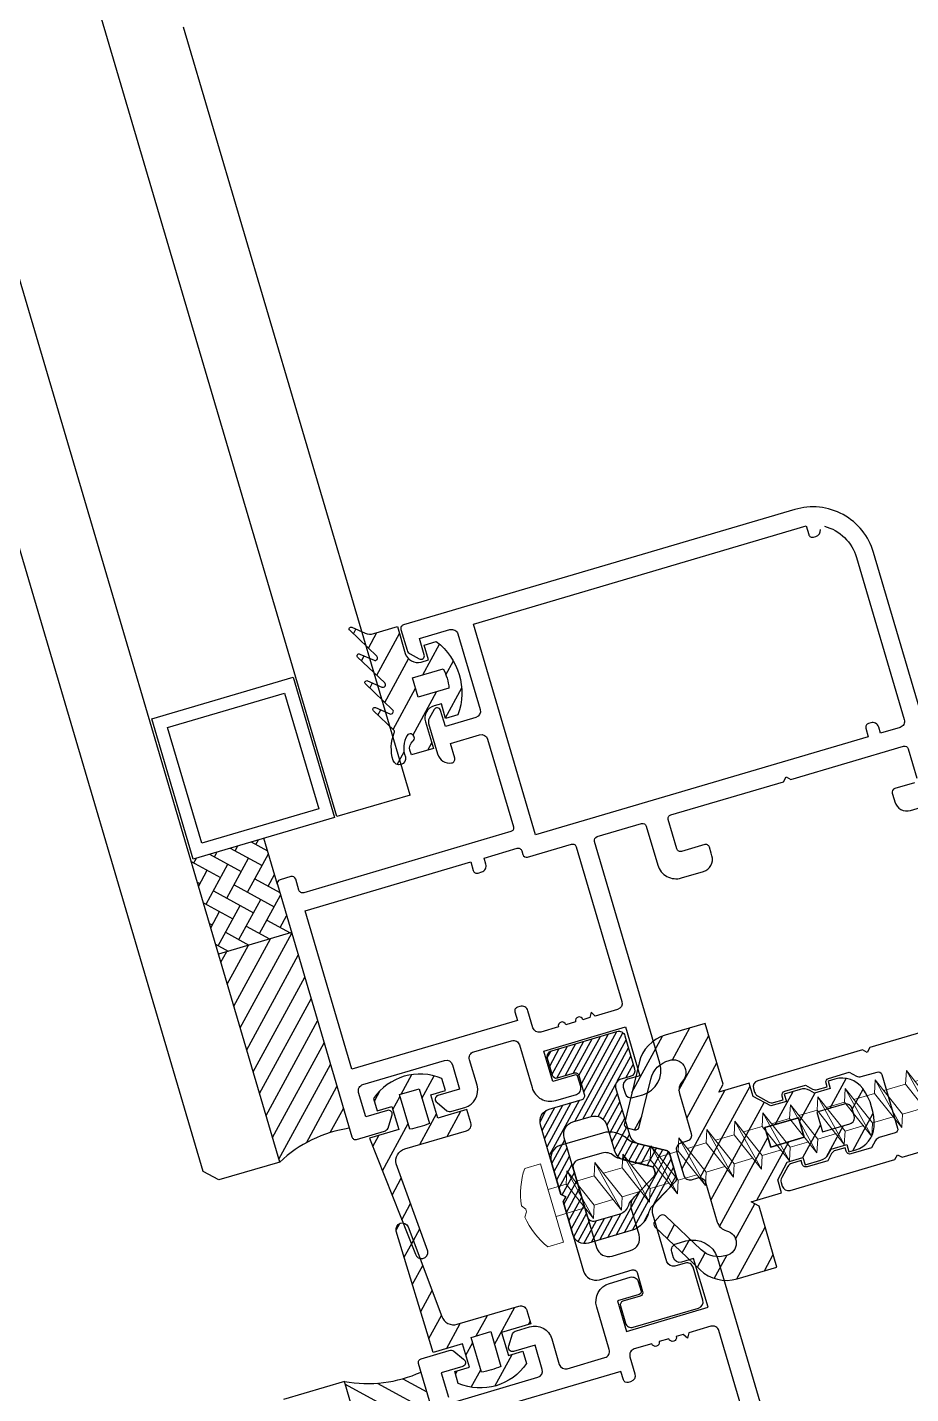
# Model space of a CAD drawing. Header units: millimetres. Extents: x 62878 to 70819, y -67946 to -61850.
# Drawn here: x 63450.38 to 63457.33, y -64829.7 to -64818.94 of the extents above; entities that cross this region are included whole.
import ezdxf

# ---------------------------------------------------------------- set-up
doc = ezdxf.new("R2010")
doc.units = ezdxf.units.MM
doc.layers.add('DOGRAMA', color=171, linetype='Continuous', lineweight=0)
doc.layers.add('DOĞRAMA-yeni', color=40, linetype='Continuous')
pattern_1 = [(61.42665841833924, (63497.25407526573, -64930.2264109362), (0.1394151397588898, -0.07592747398675415), [])]

# ---------------------------------------------------------------- blocks, each defined once
blk = doc.blocks.new('a2we')
at = {"lineweight": 5, "ltscale": 0.5}
for p, q in [((-196.0144480926461, -415.2868589025547), (-196.5925912144022, -417.2488821181558)), ((-196.0144480926461, -415.2868589025547), (-195.4639709594615, -417.7110762494052)), ((-197.5747968978259, -417.6063757508618), (-196.5747276986959, -417.2423803302317)), ((-196.5747276986959, -417.2423803302317), (-194.1582851917165, -418.2620245979042)), ((-194.1582851917165, -418.2620245979042), (-197.5747968978259, -417.6063757508618)), ((-195.1583543907882, -418.6260200186506), (-197.5747968978259, -417.6063757508618)), ((-196.8896500078097, -417.895480952812), (-197.0961171580722, -418.3448917148726)), ((-194.1582851917165, -418.2620245979042), (-195.1583543907882, -418.6260200186506)), ((-197.1143788935161, -419.7428166739272), (-197.1143788935161, -418.4283854465556)), ((-195.1583543907882, -418.6260200186506), (-194.9264251741961, -419.2953524503964)), ((-194.9154016761394, -420.634479622855), (-194.9154016761394, -419.3608343693425)), ((-198.1144480926461, -420.1068120946153), (-197.1143788935161, -419.7428166739268)), ((-194.9154016761721, -421.4039929561312), (-198.1144480926461, -420.1068120946153)), ((-193.9153324771005, -421.0399975355008), (-198.1144480926461, -420.1068120946153)), ((-197.1143788935161, -419.7428166739268), (-193.9153324771005, -421.0399975355008)), ((-197.1143788935161, -419.7428166739268), (-193.9153324771005, -421.0399975355008)), ((-197.1143788935161, -422.2969096404012), (-197.1143788935162, -420.512330007273)), ((-193.9153324771005, -421.0399975355008), (-194.9154016761721, -421.4039929561312)), ((-194.9154016761721, -423.1885725893157), (-194.9154016761721, -421.4039929561312)), ((-198.1144480926461, -422.6609050610894), (-197.1143788935161, -422.2969096404012)), ((-197.1143788935161, -422.2969096404012), (-193.9153324771005, -423.594090501975)), ((-197.1143788935161, -422.2969096404012), (-193.9153324771005, -423.594090501975)), ((-194.9154016761721, -423.9580859226053), (-198.1144480926461, -422.6609050610894)), ((-193.9153324771005, -423.594090501975), (-198.1144480926461, -422.6609050610894)), ((-197.1143788935161, -424.8510026068752), (-197.1143788935162, -423.0664229737469)), ((-193.9153324771005, -423.594090501975), (-194.9154016761721, -423.9580859226053)), ((-194.9154016761721, -425.7426655557898), (-194.9154016761721, -423.9580859226053)), ((-198.1144480926461, -425.2149980275636), (-197.1143788935161, -424.8510026068752)), ((-194.9154016761721, -426.5121788890793), (-198.1144480926461, -425.2149980275636)), ((-193.9153324771005, -426.1481834684492), (-198.1144480926461, -425.2149980275636)), ((-197.1143788935161, -424.8510026068752), (-193.9153324771005, -426.1481834684492)), ((-197.1143788935161, -424.8510026068752), (-193.9153324771005, -426.1481834684492)), ((-197.1143788935161, -427.3050955733496), (-197.1143788935162, -425.6205159402211)), ((-193.9153324771005, -426.1481834684492), (-194.9154016761721, -426.5121788890793)), ((-194.9154016761721, -428.1967585222638), (-194.9154016761721, -426.5121788890793)), ((-198.1144480926461, -427.669090994038), (-197.1143788935161, -427.3050955733496)), ((-194.9154016761721, -428.9662718555534), (-198.1144480926461, -427.669090994038)), ((-193.9153324771005, -428.6022764349236), (-198.1144480926461, -427.669090994038)), ((-197.1143788935161, -427.3050955733496), (-193.9153324771005, -428.6022764349236)), ((-197.1143788935161, -427.3050955733496), (-193.9153324771005, -428.6022764349236)), ((-197.1143788935161, -429.5591885398237), (-197.1143788935161, -428.0237477951896)), ((-193.9153324771005, -428.6022764349236), (-194.9154016761721, -428.9662718555534)), ((-194.9154016761721, -430.450851488738), (-194.9154016761721, -428.9662718555534)), ((-198.1144480926461, -429.9231839605702), (-197.1143788935161, -429.5591885398237)), ((-194.9154016761721, -431.2203648220857), (-198.1144480926461, -429.9231839605702)), ((-193.9153324771005, -430.8563694013976), (-198.1144480926461, -429.9231839605702)), ((-197.1143788935161, -429.5591885398237), (-193.9153324771005, -430.8563694013976)), ((-197.1143788935161, -429.5591885398237), (-193.9153324771005, -430.8563694013976)), ((-197.1143788935161, -431.8132815063559), (-197.1143788935161, -430.2778407616635)), ((-193.9153324771005, -430.8563694013976), (-194.9154016761721, -431.2203648220857)), ((-194.9154016761721, -432.7049444552304), (-194.9154016761721, -431.2203648220857)), ((-198.1144480926461, -432.177276926986), (-197.1143788935161, -431.8132815063559)), ((-194.9154016761721, -433.4744577885599), (-198.1144480926461, -432.177276926986)), ((-193.9153324771005, -433.1104623678716), (-198.1144480926461, -432.177276926986)), ((-197.1143788935161, -431.8132815063559), (-193.9153324771005, -433.1104623678716)), ((-197.1143788935161, -431.8132815063559), (-193.9153324771005, -433.1104623678716)), ((-197.1143788935161, -434.0673744728301), (-197.1143788935161, -432.5319337281958)), ((-193.9153324771005, -433.1104623678716), (-194.9154016761721, -433.4744577885599)), ((-198.1144480926461, -434.4313698935184), (-197.1143788935161, -434.0673744728301)), ((-194.9154016761721, -435.7285507550341), (-198.1144480926461, -434.4313698935184)), ((-193.9153324771005, -435.364555334404), (-198.1144480926461, -434.4313698935184)), ((-197.1143788935161, -434.0673744728301), (-193.9153324771005, -435.364555334404)), ((-197.1143788935161, -434.0673744728301), (-193.9153324771005, -435.364555334404)), ((-194.9154016761721, -434.9590374217446), (-194.9154016761721, -433.4744577885599)), ((-197.1143788935161, -436.3642339800811), (-197.1143788935161, -434.7860266946118)), ((-193.9153324771005, -435.364555334404), (-194.9154016761721, -435.7285507550341)), ((-198.1144480926461, -436.7282294008277), (-197.1143788935161, -436.3642339800811)), ((-197.1143788935161, -436.3642339800811), (-193.9153324771005, -437.6614148416551)), ((-197.1143788935161, -436.3642339800811), (-193.9153324771005, -437.6614148416551)), ((-194.9154016761721, -437.2558969289955), (-194.9154016761721, -435.7285507550341)), ((-194.9154016761721, -438.0254102623434), (-198.1144480926461, -436.7282294008277)), ((-193.9153324771005, -437.6614148416551), (-198.1144480926461, -436.7282294008277)), ((-197.1143788935161, -438.6610934873901), (-197.1143788935161, -437.1337473134849)), ((-193.9153324771005, -437.6614148416551), (-194.9154016761721, -438.0254102623434)), ((-198.1144480926461, -439.0250889080787), (-197.1143788935161, -438.6610934873901)), ((-197.1143788935161, -438.6610934873901), (-193.9153324771005, -439.9582743489061)), ((-197.1143788935161, -438.6610934873901), (-193.9153324771005, -439.9582743489061)), ((-194.9154016761721, -439.5527564362646), (-194.9154016761721, -438.0254102623434)), ((-194.9154016761721, -440.3222697695944), (-198.1144480926461, -439.0250889080787)), ((-193.9153324771005, -439.9582743489061), (-198.1144480926461, -439.0250889080787)), ((-197.1143788935161, -440.9579529946993), (-197.1143788935161, -439.430606820736)), ((-193.9153324771005, -439.9582743489061), (-194.9154016761721, -440.3222697695944)), ((-194.9154016761721, -441.849615943574), (-194.9154016761721, -440.3222697695944)), ((-198.1144480926461, -441.3219484153295), (-197.1143788935161, -440.9579529946993)), ((-194.9154016761721, -442.6191292769035), (-198.1144480926461, -441.3219484153295)), ((-193.9153324771005, -442.2551338562151), (-198.1144480926461, -441.3219484153295)), ((-197.1143788935161, -440.9579529946993), (-193.9153324771005, -442.2551338562151)), ((-197.1143788935161, -443.2537258831643), (-197.1143788935161, -441.7274663280053)), ((-193.9153324771005, -442.2551338562151), (-194.9154016761721, -442.6191292769035)), ((-194.9154016761721, -444.1453888320787), (-194.9154016761721, -442.6191292769035)), ((-198.1144480926461, -443.6177213039109), (-197.1143788935161, -443.2537258831643)), ((-194.9154016761721, -444.9149021654266), (-198.1144480926461, -443.6177213039109)), ((-193.9153324771005, -444.5509067447383), (-198.1144480926461, -443.6177213039109)), ((-197.1143788935161, -443.2537258831643), (-193.9153324771005, -444.5509067447383)), ((-197.1143788935161, -445.5538642814245), (-197.1143788935161, -444.0232392165685)), ((-193.9153324771005, -444.5509067447383), (-194.9154016761721, -444.9149021654266)), ((-194.9154016761721, -446.4455272302989), (-194.9154016761721, -444.9149021654266)), ((-198.1144480926461, -445.9178597020545), (-197.1143788935161, -445.5538642814245)), ((-193.9153324771005, -446.8510451429402), (-198.1144480926461, -445.9178597020545)), ((-194.9154016761721, -447.2150405636282), (-198.1144480926461, -445.9178597020545)), ((-197.1143788935161, -445.5538642814245), (-193.9153324771005, -446.8510451429402)), ((-197.1143788935161, -445.5538642814245), (-193.9153324771005, -446.8510451429402)), ((-197.1143788935161, -447.8540026795677), (-197.1143788935161, -446.3233776147298)), ((-193.9153324771005, -446.8510451429402), (-194.9154016761721, -447.2150405636282)), ((-194.9154016761721, -448.7456656284821), (-194.9154016761721, -447.2150405636282)), ((-197.1143788935161, -447.8540026795677), (-198.1144480926461, -448.2179981003141)), ((-194.9154016761721, -449.5151789618299), (-198.1144480926461, -448.2179981003141)), ((-198.1144480926461, -448.2179981003141), (-193.9153324771005, -449.1511835411412)), ((-193.9153324771005, -449.1511835411412), (-197.1143788935161, -447.8540026795677)), ((-197.1143788935161, -450.1541410778275), (-197.1143788935161, -448.6235160129718)), ((-193.9153324770423, -449.1511835411412), (-194.9154016761721, -449.5151789618299)), ((-198.1144480926461, -450.5181364984577), (-197.1143788935161, -450.1541410778275)), ((-194.9154016761721, -451.8153173600317), (-198.1144480926461, -450.5181364984577)), ((-193.9153324770423, -451.4513219393434), (-198.1144480926461, -450.5181364984577)), ((-197.1143788935161, -450.1541410778275), (-193.9153324770423, -451.4513219393434)), ((-194.9154016761723, -451.0458040266858), (-194.9154016761721, -449.5151789618299)), ((-197.1143788935161, -453.2868589025547), (-197.1143788935162, -450.9236544111328)), ((-193.9153324770423, -451.4513219393434), (-194.9154016761721, -451.8153173600317)), ((-194.9154016761721, -453.2868589025547), (-194.9154016761721, -451.8153173600317)), ((-192.7980524524961, -453.2868589025547), (-199.230843732796, -453.2868589025547)), ((-199.230843732796, -454.5827171301502), (-199.230843732796, -453.2868589025547)), ((-192.7980524524961, -454.5827171301502), (-192.7980524524961, -453.2868589025547))]:
    blk.add_line(p, q, dxfattribs=at)
blk.add_lwpolyline([(-196.4690204826777, -455.6637351848848), (-196.1125089353335, -455.3998333582319), (-195.9163872499585, -455.3998333582319), (-195.5598757026143, -455.6637351848848)], dxfattribs=at)
for centre, radius, start, end in [((-196.9143788935627, -418.4283854465556), 0.2, 155.3251238657465, 180), ((-195.115401676151, -419.3608343693425), 0.2, 0, 19.11162363728389), ((-195.6603624057317, -449.5292358589606), 6.187568978619671, 234.757305859688, 262.4904896380407), ((-196.3685337795604, -449.5292358589606), 6.187568978619673, 277.5095103619591, 305.2426941403116)]:
    blk.add_arc(centre, radius, start, end, dxfattribs=at)
blk = doc.blocks.new('SPANDREL PAN.92')
at = {"layer": 'DOĞRAMA-yeni', "color": 122, "lineweight": -2}
for p, q in [((36488.80837289144, 28166.15534303633), (36462.86920358454, 28253.93637638955)), ((36488.20463065312, 28166.0812126805), (36462.32213833935, 28253.67044478655)), ((36489.25638565998, 28168.87374046113), (36487.40063123814, 28175.15381978327)), ((36489.8317894017, 28169.04377144057), (36488.04646411759, 28175.08551072902)), ((36489.83178940169, 28169.04377144057), (36489.25638565994, 28168.87374046113)), ((36488.80837289143, 28166.15534303634), (36488.3288697733, 28166.01365055348)), ((36488.3288697733, 28166.01365055345), (36488.20463065311, 28166.0812126805))]:
    blk.add_line(p, q, dxfattribs=at)
for points in [[(36488.12475830115, 28168.53934620156), (36487.79886559054, 28169.64220337327), (36488.91131282463, 28169.97092993352), (36489.23720553522, 28168.86807276182)], [(36488.1923204282, 28168.66358532177), (36487.92310471075, 28169.57464124622), (36488.84375069757, 28169.84669081333), (36489.11296641502, 28168.93563488887)]]:
    blk.add_lwpolyline(points, close=True, dxfattribs=at)

msp = doc.modelspace()

# ---------------------------------------------------------------- hatches: boundary and pattern name
at = {"layer": 'DOGRAMA', "lineweight": -2}
h = msp.add_hatch(dxfattribs=at)
h.set_pattern_fill('ANSI31', color=256, scale=0.05, angle=433.5057849383392, style=0)
h.set_pattern_definition(pattern_1)
edge = h.paths.add_edge_path(flags=16)
edge.add_arc((63453.30014528419, -64824.18081385071), 0.3999999999686579, 4.889699398224025, 27.96361746397332, ccw=False)
edge.add_line((63453.69868953867, -64824.14671873096), (63453.45705385652, -64824.2179581627))
edge.add_line((63453.45705385652, -64824.2179581627), (63453.41180781282, -64824.06448896212))
edge.add_line((63453.41180781282, -64824.06448896212), (63453.65344349494, -64823.99324953039))
edge = h.paths.add_edge_path()
edge.add_arc((63453.30014528414, -64824.18081385065), 0.5000000000006488, -20.44323922672328, 53.29655606528462, ccw=False)
edge.add_line((63453.76865461756, -64824.35545349248), (63453.67273636723, -64824.38373226979))
edge.add_line((63453.67273636723, -64824.38373226979), (63453.63880183442, -64824.26863036933))
edge.add_line((63453.63880183442, -64824.26863036933), (63453.58125088416, -64824.28559763575))
edge.add_arc((63453.6095296615, -64824.3815158861), 0.09999999999030806, 106.4266584339645, 196.4266584327856)
edge.add_line((63453.51361141114, -64824.40979466344), (63453.57582472127, -64824.62081481425))
edge.add_line((63453.57582472127, -64824.62081481425), (63453.40317187057, -64824.6717166134))
edge.add_line((63453.40317187057, -64824.6717166134), (63453.39200758054, -64824.63384866899))
edge.add_arc((63453.45435444328, -64824.61546746377), 0.06499999999157732, 128.017322886472, 196.4266583947316, ccw=False)
edge.add_arc((63453.39418755261, -64824.53850532927), 0.03268943075616778, 308.0173229393895, 501.85693755059)
edge.add_arc((63453.54192248084, -64824.61640376384), 0.1992591642753052, 150.5104368924221, 200.7763440527029)
edge.add_arc((63453.30727756615, -64824.69995917101), 0.05002797724921296, -162.6011829482136, 14.912053346077016, ccw=False)
edge.add_arc((63453.56814254748, -64824.6184013149), 0.3233450412622966, 158.0409955436625, 197.3673056982335, ccw=False)
edge.add_arc((63453.24970662215, -64824.49000980898), 0.01999999996144802, 338.0409955952065, 406.4266584708627)
edge.add_line((63453.26349227268, -64824.47551995605), (63453.10407612021, -64824.32385137927))
edge.add_arc((63453.11441535813, -64824.31298398956), 0.01500000000050035, 66.42665844578119, 226.4266584732055, ccw=False)
edge.add_line((63453.12041419752, -64824.299235756), (63453.23326301674, -64824.34847567765))
edge.add_arc((63453.24126146927, -64824.33014469957), 0.02000000000286723, 246.4266584294553, 406.4266584240908)
edge.add_line((63453.25504711984, -64824.31565484662), (63453.04186281015, -64824.11283122849))
edge.add_arc((63453.05220204807, -64824.10196383877), 0.01500000000024417, 66.42665846013938, 226.4266584339137, ccw=False)
edge.add_line((63453.05820088746, -64824.08821560522), (63453.17104970665, -64824.13745552684))
edge.add_arc((63453.17904815918, -64824.11912454876), 0.02000000000286723, 246.4266584294553, 406.4266584089893)
edge.add_line((63453.19283380976, -64824.10463469582), (63452.97964950002, -64823.90181107765))
edge.add_arc((63452.98998873794, -64823.89094368795), 0.0149999999899576, 66.42665839807898, 226.4266584348923, ccw=False)
edge.add_line((63452.99598757733, -64823.87719545441), (63453.10883639655, -64823.92643537604))
edge.add_arc((63453.1168348491, -64823.90810439797), 0.01999999999825915, 246.4266583554694, 406.4266583500516)
edge.add_line((63453.13062049969, -64823.89361454504), (63452.91743618993, -64823.69079092685))
edge.add_arc((63452.92777542786, -64823.67992353714), 0.01500000000525935, 66.4266584314231, 226.4266584137785, ccw=False)
edge.add_line((63452.93377426726, -64823.66617530357), (63453.03906532031, -64823.71211750519))
edge.add_arc((63453.07905758299, -64823.62046261481), 0.1000000000193066, 246.4266584125044, 286.4266584120754)
edge.add_line((63453.1073363603, -64823.7163808652), (63453.29303694808, -64823.66163231058))
edge.add_line((63453.29303694808, -64823.66163231058), (63453.35525025815, -64823.87265246137))
edge.add_arc((63453.45116850852, -64823.84437368403), 0.100000000004266, 196.4266584316067, 286.4266584316067)
edge.add_line((63453.47944728586, -64823.9402919344), (63453.53699823606, -64823.92332466802))
edge.add_line((63453.53699823606, -64823.92332466802), (63453.50306370331, -64823.80822276759))
edge.add_line((63453.50306370331, -64823.80822276759), (63453.59898195366, -64823.77994399027))
h = msp.add_hatch(dxfattribs=at)
h.set_pattern_fill('AR-HBONE', color=256, scale=0.03, angle=433.5057849383392, style=0)
h.set_pattern_definition([(331.4266584183393, (63485.430950469, -64811.23973233403), (0.1627786686581245, 0.04799067648917342), [0.359999999999998, -0.1199999999999995]), (61.42665841833924, (63485.53633514159, -64811.29712633013), (0.1627786686581245, 0.04799067648917342), [0.359999999999998, -0.1199999999999996])])
h.paths.add_polyline_path([(63452.311767891, -64825.56689109556), (63452.24107094778, -64825.32709546962), (63451.66556144554, -64825.49676813353), (63451.88429151939, -64826.23867453738), (63452.45980102157, -64826.0690018735)])
h = msp.add_hatch(dxfattribs=at)
h.set_pattern_fill('ANSI31', color=256, scale=0.03999999999999999, angle=433.5057849383392, style=0)
h.set_pattern_definition([(61.42665841833924, (63502.99466706086, -64949.69781576074), (0.1115321118071118, -0.06074197918940329), [])])
h.paths.add_polyline_path([(63452.5116205907, -64826.34201376223, 0.4142135623420975), (63452.54577477326, -64826.36061461734), (63452.91410584785, -64827.60994982836, 0.1532309010706403), (63452.36687512295, -64827.87554074258), (63451.96248860738, -64826.50390976238)])
h.paths.add_polyline_path([(63452.45980102157, -64826.0690018735), (63452.5302214458, -64826.30785957963, 0.4142135623575963), (63452.5116205907, -64826.34201376223), (63451.96248860738, -64826.50390976238), (63451.88429151939, -64826.23867453738)])
at = {"layer": 'DOGRAMA', "lineweight": -2, "ltscale": 5}
h = msp.add_hatch(dxfattribs=at)
h.set_pattern_fill('ANSI31', color=256, scale=0.015, angle=433.5057849383392, style=0)
h.set_pattern_definition([(61.42665841833924, (63497.25407526573, -64930.2264109362), (0.04182454192766689, -0.02277824219602622), [])])
edge = h.paths.add_edge_path(flags=16)
edge.add_line((63455.3141313037, -64827.93077770693), (63455.32184494349, -64827.956941456))
edge.add_arc((63455.2930694684, -64827.96542508919), 0.02999999998058478, -43.573341565107796, 16.426658430220698, ccw=False)
edge.add_line((63455.31480424781, -64827.98610356502), (63455.1353437779, -64828.17473128381))
edge.add_arc((63455.20779304255, -64828.24365953665), 0.09999999993820044, 136.4266583955026, 164.2856165060805)
edge.add_arc((63455.01526828564, -64828.18949111451), 0.1000000000183304, 286.4266584160741, 344.2856165276555, ccw=False)
edge.add_line((63455.04354706295, -64828.28540936489), (63454.85152615563, -64828.34202128657))
edge.add_arc((63454.83738676699, -64828.29406216142), 0.04999999996844762, 196.4266584015132, 286.426658403871, ccw=False)
edge.add_line((63454.78942764183, -64828.30820155005), (63454.60561558927, -64827.68473292269))
edge.add_arc((63454.70153383964, -64827.65645414536), 0.1000000000141089, 106.4266584212516, 196.4266584212516, ccw=False)
edge.add_line((63454.67325506232, -64827.56053589498), (63454.81731684444, -64827.51806336195))
edge.add_arc((63454.84559562174, -64827.61398161231), 0.0999999999919207, 16.42665840761481, 106.42665840761481, ccw=False)
edge.add_line((63454.9415138721, -64827.58570283501), (63455.00126573198, -64827.78837403937))
edge.add_arc((63455.09718398236, -64827.76009526201), 0.1000000000243966, 196.4266584412449, 256.4266584404417)
edge.add_line((63455.07371499675, -64827.85730229221), (63455.29239652427, -64827.9100992311))
edge.add_arc((63455.2853558286, -64827.93926134014), 0.02999999999056958, 16.4266584529488, 76.42665845147951, ccw=False)
edge = h.paths.add_edge_path()
edge.add_line((63454.76641504527, -64827.34541051131), (63454.72258294044, -64827.1967372232))
edge.add_arc((63454.69380746533, -64827.2052208564), 0.0300000000015217, 16.42665841843183, 106.4266584223615)
edge.add_line((63454.68532383213, -64827.17644538129), (63454.55103828164, -64827.21603566957))
edge.add_arc((63454.54255464843, -64827.18726019442), 0.03000000004053166, 196.4266584254414, 286.42665842544136, ccw=False)
edge.add_line((63454.51377917329, -64827.19574382763), (63454.47418888507, -64827.06145827715))
edge.add_arc((63454.52214801028, -64827.04731888847), 0.05000000002964573, 106.4266584377082, 196.4266584353504, ccw=False)
edge.add_line((63454.5080086216, -64826.99935976327), (63455.02117126108, -64826.84806830464))
edge.add_arc((63455.03531064974, -64826.89602742982), 0.05000000000047861, 16.426658408076776, 106.4266584104345, ccw=False)
edge.add_line((63455.08326977493, -64826.88188804117), (63455.15962247365, -64827.14086731718))
edge.add_arc((63455.11166334847, -64827.15500670584), 0.04999999999555719, -73.57334158720772, 16.42665842078958, ccw=False)
edge.add_line((63455.12580273712, -64827.20296583102), (63455.04427222431, -64827.2270027917))
edge.add_arc((63455.05841161298, -64827.27496191689), 0.05000000001363024, 106.4266584320687, 196.4266584320687)
edge.add_line((63455.01045248779, -64827.28910130556), (63455.12065296801, -64827.66288823189))
edge.add_arc((63455.21657121839, -64827.6346094546), 0.09999999999684211, 196.4266584024372, 256.4266584021523)
edge.add_line((63455.19310223272, -64827.73181648475), (63455.41178376028, -64827.78461342363))
edge.add_arc((63455.4047430646, -64827.81377553267), 0.02999999998520443, 16.426658439619928, 76.42665843471019, ccw=False)
edge.add_line((63455.4335185397, -64827.80529189947), (63455.49021245861, -64827.9975909315))
edge.add_arc((63455.46143698347, -64828.0060745647), 0.03000000002451616, -43.57334157713251, 16.426658419971773, ccw=False)
edge.add_line((63455.48317176291, -64828.02675304057), (63455.29712850742, -64828.22229980855))
edge.add_arc((63455.36957777212, -64828.29122806141), 0.0999999999846181, 136.4266583977889, 166.9153301089549)
edge.add_arc((63455.07736679947, -64828.22331085104), 0.2000000000112188, 286.4266584184319, 346.91533012897236, ccw=False)
edge.add_line((63455.13392435411, -64828.41514735178), (63454.79802607124, -64828.51417743946))
edge.add_arc((63454.76974729396, -64828.41825918908), 0.1000000000017636, 196.4266583972596, 286.42665839725964, ccw=False)
edge.add_line((63454.67382904358, -64828.44653796636), (63454.59747634482, -64828.18755869042))
edge.add_line((63454.59747634482, -64828.18755869042), (63454.61776818673, -64828.15029958209))
edge.add_line((63454.61776818673, -64828.15029958209), (63454.58050907842, -64828.1300077402))
edge.add_line((63454.58050907842, -64828.1300077402), (63454.41932004775, -64827.5832737131))
edge.add_arc((63454.5152382981, -64827.55499493574), 0.09999999999442317, 106.42665844196179, 196.4266584419618, ccw=False)
edge.add_line((63454.48695952075, -64827.45907668539), (63454.7461232033, -64827.38266961959))
edge.add_arc((63454.73763957014, -64827.35389414446), 0.03000000000519188, 286.4266583439283, 376.4266583439283)
at = {"layer": 'DOGRAMA', "lineweight": -2}
h = msp.add_hatch(dxfattribs=at)
h.set_pattern_fill('ANSI31', color=256, scale=0.05, angle=433.5057849383392, style=0)
h.set_pattern_definition(pattern_1)
edge = h.paths.add_edge_path(flags=16)
edge.add_arc((63456.84067894315, -64827.52614214685), 0.05000000001935798, 286.4266583953639, 376.4266583953639)
edge.add_line((63456.88863806836, -64827.5120027582), (63456.87167080197, -64827.45445180798))
edge.add_arc((63456.82371167677, -64827.46859119664), 0.05000000001855166, 16.42665842171358, 106.4266584217136)
edge.add_line((63456.8095722881, -64827.42063207144), (63456.59375622473, -64827.48425932041))
edge.add_line((63456.59375622473, -64827.48425932041), (63456.63900226846, -64827.63772852099))
edge.add_line((63456.63900226846, -64827.63772852099), (63456.8548183318, -64827.57410127205))
h.paths.add_polyline_path([(63456.49512489294, -64827.68014668698), (63456.44987884921, -64827.52667748638), (63456.18610366072, -64827.60444412399), (63456.23134970446, -64827.75791332457)], flags=16)
edge = h.paths.add_edge_path()
edge.add_arc((63456.79360786767, -64827.41491318367), 0.2000000000054065, 35.86043953269175, 106.4266584150226)
edge.add_line((63456.73705031305, -64827.22307668293), (63456.68304408047, -64827.23899888984))
edge.add_line((63456.68304408047, -64827.23899888984), (63456.70001134686, -64827.29654984003))
edge.add_line((63456.70001134686, -64827.29654984003), (63456.57696331839, -64827.33282706341))
edge.add_line((63456.57696331839, -64827.33282706341), (63456.538821569, -64827.31205452258))
edge.add_arc((63456.49099323888, -64827.39987508308), 0.1000000000401479, 61.42665839853382, 106.4266583993625)
edge.add_line((63456.46271446158, -64827.30395683266), (63456.33773837914, -64827.34080248814))
edge.add_line((63456.33773837914, -64827.34080248814), (63456.35470564556, -64827.39835343837))
edge.add_line((63456.35470564556, -64827.39835343837), (63456.23165761709, -64827.43463066175))
edge.add_line((63456.23165761709, -64827.43463066175), (63456.09291000252, -64827.35906673153))
edge.add_line((63456.09291000252, -64827.35906673153), (63456.06228853456, -64827.2552023531))
edge.add_line((63456.06228853456, -64827.2552023531), (63455.82249290862, -64827.3258992964))
edge.add_line((63455.82249290862, -64827.3258992964), (63455.85631264517, -64827.26380078257))
edge.add_line((63455.85631264517, -64827.26380078257), (63455.71491875858, -64826.78420953073))
edge.add_line((63455.71491875858, -64826.78420953073), (63455.40146524048, -64826.87662241569))
edge.add_arc((63455.48630157243, -64827.16437716678), 0.2999999999942801, 106.4266584196107, 166.4266584196664)
edge.add_line((63455.19468048195, -64827.09397020987), (63455.07938155312, -64827.57153096278))
edge.add_arc((63455.10854366217, -64827.57857165847), 0.02999999999934991, 166.4266584412328, 256.4266584379715)
edge.add_line((63455.10150296649, -64827.60773376751), (63455.15982718462, -64827.6218151589))
edge.add_arc((63455.1668678803, -64827.59265304985), 0.02999999999227717, 256.4266584379715, 346.4266584347102)
edge.add_line((63455.19602998934, -64827.59969374553), (63455.28693923284, -64827.22315350169))
edge.add_arc((63455.48135329316, -64827.27009147299), 0.2000000000013618, 104.5070610722768, 166.4266584137509, ccw=False)
edge.add_arc((63455.464043665, -64827.17093927992), 0.1000000000126574, -43.57334158784357, 109.14150601166779, ccw=False)
edge.add_arc((63455.60894219442, -64827.30879578563), 0.09999999997458772, 136.4266584038295, 196.4266584059739)
edge.add_line((63455.51302394407, -64827.33707456292), (63455.60543755155, -64827.65053053176))
edge.add_arc((63455.55747842638, -64827.66466992041), 0.04999999998159925, -73.5733415744948, 16.42665842550508, ccw=False)
edge.add_line((63455.57161781504, -64827.71262904558), (63455.52367294834, -64827.72676423051))
edge.add_arc((63455.537812337, -64827.77472335572), 0.0500000000325096, 106.426658416998, 196.4266584146402)
edge.add_line((63455.48985321178, -64827.78886274439), (63455.54641076641, -64827.98069924513))
edge.add_arc((63455.59436989159, -64827.96655985649), 0.04999999999144209, 196.426658404795, 286.426658404795)
edge.add_line((63455.60850928023, -64828.01451898167), (63455.65645414697, -64828.00038379669))
edge.add_arc((63455.67059353564, -64828.04834292187), 0.0499999999996723, 16.42665843914199, 106.42665843678421, ccw=False)
edge.add_line((63455.71855266082, -64828.0342035332), (63455.81096626831, -64828.34765950205))
edge.add_arc((63455.90688451866, -64828.31938072474), 0.09999999998207786, 196.4266584179698, 256.4266584173835)
edge.add_arc((63455.8599465474, -64828.51379478505), 0.09999999999824068, -76.28818916331062, 76.42665842842342, ccw=False)
edge.add_arc((63455.82069862095, -64828.42111047738), 0.199999999995383, 226.426658422654, 288.34625576381535, ccw=False)
edge.add_line((63455.68284211527, -64828.56600900684), (63455.40220332034, -64828.2990091706))
edge.add_arc((63455.38152484445, -64828.32074395004), 0.03000000004112223, 46.42665839266477, 136.4266583926648)
edge.add_line((63455.35979006501, -64828.30006547415), (63455.31843311335, -64828.34353503303))
edge.add_arc((63455.34016789273, -64828.36421350887), 0.02999999996384487, 136.4266583865114, 226.4266583769331)
edge.add_line((63455.31948941688, -64828.38594828824), (63455.67541969634, -64828.72458046609))
edge.add_arc((63455.88220445491, -64828.50723267194), 0.300000000001809, 226.4266584103386, 286.4266584104345)
edge.add_line((63455.96704078682, -64828.79498742305), (63456.28049430491, -64828.70257453804))
edge.add_line((63456.28049430491, -64828.70257453804), (63456.13910041835, -64828.22298328622))
edge.add_line((63456.13910041835, -64828.22298328622), (63456.07700190449, -64828.18916354972))
edge.add_line((63456.07700190449, -64828.18916354972), (63456.31679753042, -64828.11846660639))
edge.add_line((63456.31679753042, -64828.11846660639), (63456.28617606245, -64828.01460222801))
edge.add_line((63456.28617606245, -64828.01460222801), (63456.36173999272, -64827.87585461346))
edge.add_line((63456.36173999272, -64827.87585461346), (63456.4847880212, -64827.83957739004))
edge.add_line((63456.4847880212, -64827.83957739004), (63456.50175528759, -64827.89712834028))
edge.add_line((63456.50175528759, -64827.89712834028), (63456.62673137003, -64827.86028268481))
edge.add_arc((63456.5984525927, -64827.76436443449), 0.09999999995335566, 286.4266584358603, 331.4266584378257)
edge.add_line((63456.68627315315, -64827.81219276451), (63456.70704569405, -64827.77405101512))
edge.add_line((63456.70704569405, -64827.77405101512), (63456.83009372254, -64827.73777379173))
edge.add_line((63456.83009372254, -64827.73777379173), (63456.84706098891, -64827.79532474194))
edge.add_line((63456.84706098891, -64827.79532474194), (63456.90106722149, -64827.77940253504))
edge.add_arc((63456.84450966689, -64827.58756603429), 0.2000000000047783, 286.4266584058464, 356.9928772888047)
edge.add_arc((63456.57438213971, -64827.57337557735), 0.470500000024314, 356.9928773091883, 395.8604395436053)
h = msp.add_hatch(dxfattribs=at)
h.set_pattern_fill('ANSI31', color=256, scale=0.05, angle=433.5057849383392, style=0)
h.set_pattern_definition(pattern_1)
edge = h.paths.add_edge_path(flags=16)
edge.add_arc((63453.27989655371, -64826.95879029298), 0.6682513992040099, 279.5509791996069, 293.30233762996124, ccw=False)
edge.add_line((63453.39077622917, -64827.61777863135), (63453.31012682422, -64827.34422543895))
edge.add_line((63453.31012682422, -64827.34422543895), (63453.46359602483, -64827.29897939524))
edge.add_line((63453.46359602483, -64827.29897939524), (63453.54424542975, -64827.57253258766))
edge = h.paths.add_edge_path()
edge.add_line((63453.8711867641, -64827.56756917517), (63453.84008010903, -64827.46205909978))
edge.add_line((63453.84008010903, -64827.46205909978), (63453.60987630816, -64827.52992816533))
edge.add_line((63453.60987630816, -64827.52992816533), (63453.55614663126, -64827.34768348963))
edge.add_line((63453.55614663126, -64827.34768348963), (63453.67124853173, -64827.31374895686))
edge.add_line((63453.67124853173, -64827.31374895686), (63453.64296975439, -64827.21783070648))
edge.add_arc((63453.47111207178, -64827.62505169924), 0.4420000000173274, 67.11901030388934, 145.7343065359912)
edge.add_line((63453.10582755232, -64827.37619185947), (63453.13410632963, -64827.47211010981))
edge.add_line((63453.13410632963, -64827.47211010981), (63453.2492082301, -64827.43817557706))
edge.add_line((63453.2492082301, -64827.43817557706), (63453.302937907, -64827.62042025274))
edge.add_line((63453.302937907, -64827.62042025274), (63453.07273410609, -64827.68828931831))
edge.add_line((63453.07273410609, -64827.68828931831), (63453.43478132845, -64828.60014933594))
edge.add_arc((63453.48274045361, -64828.58600994726), 0.0499999999877719, 196.4266584494971, 369.7168216378653)
edge.add_line((63453.53202315156, -64828.57757100886), (63453.28275453326, -64827.89093454713))
edge.add_arc((63453.38024934905, -64827.86869132582), 0.1000000000004834, 106.42665842360941, 192.8519288545959, ccw=False)
edge.add_line((63453.35197057173, -64827.77277307546), (63453.83736702755, -64827.62966768902))
edge.add_arc((63453.8232276389, -64827.58170856382), 0.05000000001443655, 286.426658405719, 376.4266584057189)
h = msp.add_hatch(dxfattribs=at)
h.set_pattern_fill('ANSI31', color=256, scale=0.05, angle=433.5057849383392, style=0)
h.set_pattern_definition(pattern_1)
edge = h.paths.add_edge_path(flags=16)
edge.add_arc((63453.84346099674, -64828.87033387733), 0.668251399286252, 279.5509792034934, 293.30233763371655, ccw=False)
edge.add_line((63453.95434067226, -64829.52932221578), (63453.87369126735, -64829.25576902338))
edge.add_line((63453.87369126735, -64829.25576902338), (63454.02716046794, -64829.21052297966))
edge.add_line((63454.02716046794, -64829.21052297966), (63454.10780987285, -64829.48407617207))
edge = h.paths.add_edge_path()
edge.add_line((63454.31147584727, -64829.04329629194), (63454.34258250232, -64829.14880636736))
edge.add_line((63454.34258250232, -64829.14880636736), (63454.11237870144, -64829.21667543292))
edge.add_line((63454.11237870144, -64829.21667543292), (63454.1661083783, -64829.39892010864))
edge.add_line((63454.1661083783, -64829.39892010864), (63454.28121027876, -64829.36498557581))
edge.add_line((63454.28121027876, -64829.36498557581), (63454.30948905607, -64829.46090382621))
edge.add_arc((63453.94420453664, -64829.21204398644), 0.4419999999829584, 247.11901030081998, 325.734306533336, ccw=False)
edge.add_line((63453.77234685403, -64829.61926497916), (63453.74406807671, -64829.52334672881))
edge.add_line((63453.74406807671, -64829.52334672881), (63453.85916997716, -64829.48941219604))
edge.add_line((63453.85916997716, -64829.48941219604), (63453.80544030026, -64829.30716752032))
edge.add_line((63453.80544030026, -64829.30716752032), (63453.57523649939, -64829.37503658589))
edge.add_line((63453.57523649939, -64829.37503658589), (63453.28396524791, -64828.41893158191))
edge.add_arc((63453.33192437309, -64828.40479219326), 0.04999999999349964, 23.13649521928602, 196.4266584127923, ccw=False)
edge.add_line((63453.37790294343, -64828.38514604686), (63453.64173366674, -64829.09086798223))
edge.add_arc((63453.73570210023, -64829.0566636915), 0.09999999998907763, 200.0013879930013, 286.4266584247883)
edge.add_line((63453.76398087756, -64829.15258194186), (63454.24937733344, -64829.00947655542))
edge.add_arc((63454.26351672209, -64829.0574356806), 0.04999999998652067, 16.42665841279228, 106.42665841515009, ccw=False)
h = msp.add_hatch(dxfattribs=at)
h.set_pattern_fill('ANSI31', color=256, scale=0.03999999999999999, angle=433.5057849383392, style=0)
h.set_pattern_definition([(331.4266584183393, (63429.31899838933, -64699.79870751311), (0.06074197918940329, 0.1115321118071118), [])])
h.paths.add_polyline_path([(63453.82941161365, -64830.81180422936, -0.4142135623420975), (63453.8480124687, -64830.77765004673), (63453.47968139412, -64829.5283148357, -0.1532309010706403), (63452.87589311469, -64829.60206924925), (63453.28027963031, -64830.97370022947)])
h.paths.add_polyline_path([(63453.93398622044, -64831.06926279058), (63453.86356579621, -64830.83040508443, -0.4142135623575963), (63453.82941161365, -64830.81180422936), (63453.28027963031, -64830.97370022947), (63453.35847671831, -64831.23893545446)])

# ---------------------------------------------------------------- linework, layer by layer
for p, q in [((63453.39208995215, -64824.98775014184), (63452.81658044995, -64825.15742280571)), ((63452.34853030155, -64825.691584821), (63452.24107094768, -64825.32709546962)), ((63452.45980102159, -64826.06900187347), (63451.88429151939, -64826.23867453738)), ((63452.45980102159, -64826.06900187347), (63451.88429151939, -64826.23867453738)), ((63451.88728387115, -64828.01693462917), (63451.76308684345, -64827.94929515616)), ((63452.36687512295, -64827.87554074258), (63451.88728387115, -64828.01693462917)), ((63452.87589311469, -64829.60206924925), (63452.39630186283, -64829.74346313585)), ((63478.76039939731, -64917.39923694504), (63452.87589311472, -64829.60206924923))]:
    msp.add_line(p, q, dxfattribs=at)
at = {"layer": 'DOGRAMA', "lineweight": -2, "ltscale": 0.5}
for points in [[(63457.68571317128, -64825.26487764368), (63457.04095704848, -64823.07794153532, 0.4142135623730951), (63456.41997191004, -64822.73974417003), (63453.34099607326, -64823.6474929219, 0.4142135623730951), (63453.32070423134, -64823.6847520302), (63453.36857737347, -64823.84713203624, 0.1991096956269791), (63453.39262594491, -64823.87689629688), (63453.46350518861, -64823.91549814418, 0.6680969080520953), (63453.50415876446, -64823.88266150039), (63453.46691278685, -64823.75632757283), (63453.70670841276, -64823.68563062952, -0.4142135623730951), (63453.76880692662, -64823.71945036606), (63453.94413534595, -64824.31414351834, -0.4142135623730951), (63453.91031560942, -64824.37624203217), (63453.67051998352, -64824.44693897548), (63453.63327117801, -64824.32059545607, 0.6680969080520438), (63453.58130609129, -64824.3150647997), (63453.54270424402, -64824.38594404339, 0.1989616347782854), (63453.53865159598, -64824.4240035776), (63453.60935136715, -64824.66380879538, 0.3728392455561729), (63453.71955517209, -64824.73450234065, 0.4568501953068724), (63453.74404480454, -64824.69632642642), (63453.71011027176, -64824.58122452597), (63453.94031407263, -64824.51335546041, -0.4142135623730951), (63454.00241258646, -64824.54717519697), (63454.20601978317, -64825.23778659958, -0.4142135623730951), (63454.18572794124, -64825.27504570787), (63452.55511768498, -64825.75578492228, -0.4142135623730951), (63452.51785857668, -64825.73549308037), (63452.49240767712, -64825.64916665503, 0.4142135623730951), (63452.45514856879, -64825.6288748131), (63452.36882214348, -64825.65432571269, 0.4142135623730951), (63452.34853030155, -64825.691584821), (63452.93390099199, -64827.67709260363, 0.4142135623730951), (63452.97116010027, -64827.69738444551), (63453.19109105659, -64827.632544037, 0.1989616347783402), (63453.22086490902, -64827.60849263766), (63453.24900128652, -64827.51247689179, 0.6680475602943508), (63453.21416587193, -64827.4693579123), (63453.04384383476, -64827.5195725372), (63452.98728628013, -64827.32773603646, -0.4142135623730951), (63453.02110601665, -64827.26563752264), (63453.66375829415, -64827.07616971461, -0.4142135623730951), (63453.72585680796, -64827.10998945111), (63453.78241436257, -64827.30182595186), (63453.6120923254, -64827.35204057673, 0.6680475602943992), (63453.60622003456, -64827.40716106929), (63453.68195353037, -64827.47255372723, 0.1991096956271691), (63453.72000347276, -64827.47660920312), (63453.82483252855, -64827.44570332741, 0.4142135623730951), (63453.91952779084, -64827.27182748866), (63453.86014235848, -64827.07039916287, -0.4142135623730951), (63453.89396209499, -64827.00830064902), (63454.19130867114, -64826.92063643938, -0.4142135623730951), (63454.25340718499, -64826.9544561759), (63454.35238290559, -64827.29017005216, 0.4142135623730951), (63454.53867844711, -64827.39162926177), (63454.70173947272, -64827.3435553403, 0.4142135623730951), (63454.73555920927, -64827.28145682647), (63454.71293618742, -64827.20472222618, 0.4142135623730951), (63454.68809678189, -64827.19119433155), (63454.51544393122, -64827.24209613072), (63454.44474698793, -64827.00230050478), (63455.08739926539, -64826.81283269677), (63455.20051437463, -64827.19650569827), (63455.10459612427, -64827.22478447559, 0.4142135623730951), (63455.07077638774, -64827.28688298941), (63455.08491577641, -64827.33484211461, 0.4142135623730951), (63455.14701429023, -64827.36866185113), (63455.22374889056, -64827.34603882926, 0.4142135623730951), (63455.35902783664, -64827.09764477391), (63454.84435408953, -64825.35193261725, -0.4142135623730951), (63454.86464593141, -64825.31467350892), (63455.21474754524, -64825.2114559717, -0.4142135623730951), (63455.25200665355, -64825.23174781362), (63455.34249874097, -64825.53868621483, 0.4142135623730951), (63455.52879428249, -64825.64014542439), (63455.70144713319, -64825.58924362522, 0.4142135623730951), (63455.76908660621, -64825.46504659754), (63455.76343085072, -64825.44586294747), (63455.74929146207, -64825.39790382226, 0.4142135623730951), (63455.71203235379, -64825.37761198038), (63455.52978767808, -64825.43134165727, -0.4142135623730951), (63455.49252856979, -64825.41104981535), (63455.42465950422, -64825.18084601447, -0.4142135623730951), (63455.44495134612, -64825.14358690618), (63456.33219516205, -64824.88200821601), (63456.35248700395, -64824.84474910767), (63456.38974611225, -64824.8650409496), (63457.27698992813, -64824.60346225942, -0.4142135623730951), (63457.31424903643, -64824.62375410134), (63457.38211810205, -64824.85395790225, -0.4142135623730951)], [(63456.65343161067, -64822.8713068514, -0.2621398995659221), (63456.90667149798, -64823.11753182356), (63457.28277923627, -64824.39324455343, -0.4142135623730951), (63457.24895949973, -64824.45534306727), (63457.09549029917, -64824.50058911098), (63457.08135091048, -64824.4526299858, 0.4142135623730951), (63457.01925239666, -64824.41881024926), (63457.00006874657, -64824.42446600473, 0.4142135623730951), (63456.97977690465, -64824.46172511304), (63456.99957204879, -64824.52886788831), (63454.38100381376, -64825.30087850902), (63453.8917809662, -64823.64149277769), (63456.51034920121, -64822.86948215694), (63456.53014434532, -64822.9366249322, 0.4142135623730951), (63456.56740345365, -64822.95691677413), (63456.58658710371, -64822.95126101866, 0.3618128521052944), (63456.62217474322, -64822.89808435891)], [(63457.3618262601, -64824.89121701053), (63457.20835705955, -64824.93646305423, 0.4142135623730951), (63457.18806521758, -64824.97372216253), (63457.20220460624, -64825.02168128772), (63457.20786036171, -64825.04086493781, 0.4142135623730951), (63457.33205738937, -64825.10850441082), (63457.47113885242, -64825.06750018375)], [(63458.73840771981, -64826.46622446601), (63457.01187921319, -64826.97524245767), (63456.99158737131, -64827.012501566), (63456.95432826297, -64826.99220972408), (63456.12943130983, -64827.23540720902, 0.4142135623730951), (63456.09561157329, -64827.29750572286), (63456.1038942354, -64827.32559952793, 0.1989123673795887), (63456.12793919555, -64827.35537041952), (63456.21575975601, -64827.40319874957, 0.1989123673797732), (63456.25381330974, -64827.40724759454), (63456.32986624, -64827.38482554376), (63456.32138260682, -64827.35605006863, -0.4142135623730951), (63456.34167444874, -64827.31879096033), (63456.50473547434, -64827.2707170389), (63456.56106545733, -64827.30139515125, 0.1989123673797732), (63456.59911901106, -64827.30544399619), (63456.67517194132, -64827.28302194539), (63456.66668830812, -64827.25424647031, -0.4142135623729841), (63456.68698015005, -64827.216987362), (63456.85004117569, -64827.16891344055), (63456.90637115869, -64827.19959155291, 0.1989123673797501), (63456.94442471237, -64827.20364039784), (63457.06843676783, -64827.1670789584, -0.4142135623729288), (63457.10569587615, -64827.18737080033), (63457.23012249633, -64827.60941110198, -0.4142135623725959), (63457.20983065441, -64827.64667021026), (63457.08581859893, -64827.6832316497, 0.1989123673796753), (63457.05604770739, -64827.70727660984), (63457.02536959505, -64827.76360659284), (63456.86230856941, -64827.81168051426, -0.4142135623736503), (63456.82504946108, -64827.79138867235), (63456.81656582794, -64827.76261319724), (63456.74051289763, -64827.78503524802, 0.1989123673797502), (63456.71074200606, -64827.80908020817), (63456.68006389373, -64827.8654101912), (63456.5170028681, -64827.91348411261, -0.4142135623732063), (63456.4797437598, -64827.8931922707), (63456.47126012659, -64827.86441679558), (63456.39520719629, -64827.88683884635, 0.1989123673796753), (63456.36543630475, -64827.91088380653), (63456.31760797466, -64827.99870436697, 0.1989123673797207), (63456.3135591297, -64828.03675792066), (63456.3218417918, -64828.06485172577, 0.4142135623730951), (63456.38394030567, -64828.09867146231), (63457.20883725883, -64827.85547397738), (63457.22912910075, -64827.81821486908), (63457.26638820903, -64827.83850671099), (63458.99291671566, -64827.32948871929, -0.4142135623730951)], [(63453.75635422687, -64829.75951203216), (63454.39900650435, -64829.57004422417, 0.4142135623730951), (63454.4328262409, -64829.50794571033), (63454.37626868624, -64829.31610920955), (63454.20594664908, -64829.36632383446, -0.6680475602943992), (63454.17111123444, -64829.32320485498), (63454.1992572038, -64829.2271862812, -0.1991096956271691), (63454.22902146444, -64829.20313770976), (63454.33385052028, -64829.17223183403, -0.4142135623730951), (63454.507726359, -64829.26692709629), (63454.5671117914, -64829.46835542208, 0.4142135623730951), (63454.6292103052, -64829.50217515859), (63454.92655688138, -64829.41451094892, 0.4142135623730951), (63454.96037661787, -64829.3524124351), (63454.86140089731, -64829.0166985588, -0.4142135623730951), (63454.96286010686, -64828.83040301726), (63455.12592113247, -64828.78232909582, -0.4142135623730951), (63455.18801964633, -64828.81614883235), (63455.21064266817, -64828.89288343264, -0.4142135623730951), (63455.19711477355, -64828.91772283819), (63455.0244619229, -64828.96862463735), (63455.09515886621, -64829.20842026327), (63455.73781114363, -64829.01895245524), (63455.62469603438, -64828.6352794538), (63455.52877778402, -64828.6635582311, -0.4142135623730951), (63455.4666792702, -64828.62973849456), (63455.45253988151, -64828.58177936942, -0.4142135623730951), (63455.48635961803, -64828.51968085555), (63455.56309421831, -64828.49705783369, -0.4142135623730951), (63455.81148827366, -64828.6323367798), (63456.32616202088, -64830.37804893649, 0.4142135623730951)], [(63454.04525694051, -64831.44667984307), (63453.45988625009, -64829.46117206046, -0.4142135623730951), (63453.480178092, -64829.42391295214), (63453.70010904824, -64829.35907254364, -0.1989616347783402), (63453.73816858249, -64829.36312519167), (63453.81389248643, -64829.42852067748, -0.6680475602943508), (63453.80802019555, -64829.48364117002), (63453.63769815841, -64829.53385579491), (63453.69425571305, -64829.72569229566, 0.4142135623730951)]]:
    msp.add_lwpolyline(points, format="xyb", dxfattribs=at)
at = {"layer": 'DOGRAMA', "lineweight": -2}
for points in [[(63453.59898195366, -64823.77994399027, -0.3333333333332296), (63453.76865461756, -64824.35545349248), (63453.67273636723, -64824.38373226979), (63453.63880183442, -64824.26863036933), (63453.58125088416, -64824.28559763575, 0.4142135623730951), (63453.51361141114, -64824.40979466344), (63453.57582472127, -64824.62081481425), (63453.40317187057, -64824.6717166134), (63453.39200758054, -64824.63384866899, -0.3076847592325949), (63453.41432096309, -64824.56425886623, 1.128701775595035), (63453.36847826179, -64824.51831544943, 0.2229122392588673), (63453.35562069942, -64824.68708516723, -0.9785310008372164), (63453.25953854384, -64824.71491859133, -0.1732976222504512), (63453.26825565514, -64824.49748867076, 0.3075716929246892), (63453.26349227268, -64824.47551995605), (63453.10407612021, -64824.32385137927, -0.8390996311771624), (63453.12041419752, -64824.299235756), (63453.23326301674, -64824.34847567765, 0.8390996311772869), (63453.25504711984, -64824.31565484662), (63453.04186281015, -64824.11283122849, -0.8390996311771624), (63453.05820088746, -64824.08821560522), (63453.17104970665, -64824.13745552684, 0.839099631177325), (63453.19283380976, -64824.10463469582), (63452.97964950002, -64823.90181107765, -0.8390996311769768), (63452.99598757733, -64823.87719545441), (63453.10883639655, -64823.92643537604, 0.8390996311770358), (63453.13062049969, -64823.89361454504), (63452.91743618993, -64823.69079092685, -0.8390996311781366), (63452.93377426726, -64823.66617530357), (63453.03906532031, -64823.71211750519, 0.1763269807084491), (63453.1073363603, -64823.7163808652), (63453.29303694808, -64823.66163231058), (63453.35525025815, -64823.87265246137, 0.4142135623728453), (63453.47944728586, -64823.9402919344), (63453.53699823606, -64823.92332466802), (63453.50306370331, -64823.80822276759)], [(63453.65344349494, -64823.99324953039, -0.1010205144335734), (63453.69868953867, -64824.14671873096), (63453.45705385652, -64824.2179581627), (63453.41180781282, -64824.06448896212)], [(63453.65344349494, -64823.99324953039, -0.1010205144335734), (63453.69868953867, -64824.14671873096), (63453.45705385652, -64824.2179581627), (63453.41180781282, -64824.06448896212)], [(63456.95569713052, -64827.2977506006, 0.3180171180317411), (63456.73705031305, -64827.22307668293), (63456.68304408047, -64827.23899888984), (63456.70001134686, -64827.29654984003), (63456.57696331839, -64827.33282706341), (63456.538821569, -64827.31205452258, 0.198912367379756), (63456.46271446158, -64827.30395683266), (63456.33773837914, -64827.34080248814), (63456.35470564556, -64827.39835343837), (63456.23165761709, -64827.43463066175), (63456.09291000252, -64827.35906673153), (63456.06228853456, -64827.2552023531), (63455.82249290862, -64827.3258992964), (63455.85631264517, -64827.26380078257), (63455.71491875858, -64826.78420953073), (63455.40146524048, -64826.87662241569, 0.2679491924317952), (63455.19468048195, -64827.09397020987), (63455.07938155312, -64827.57153096278, 0.4142135623735607), (63455.10150296649, -64827.60773376751), (63455.15982718462, -64827.6218151589, 0.4142135623726812), (63455.19602998934, -64827.59969374553), (63455.28693923284, -64827.22315350169, -0.2769467766270159), (63455.43125343003, -64827.0764681177, -0.7863209524829787), (63455.53649292973, -64827.23986753279, 0.2679491924310053), (63455.51302394407, -64827.33707456292), (63455.60543755155, -64827.65053053176, -0.4142135623730951), (63455.57161781504, -64827.71262904558), (63455.52367294834, -64827.72676423051, 0.4142135623730951), (63455.48985321178, -64827.78886274439), (63455.54641076641, -64827.98069924513, 0.4142135623730951), (63455.60850928023, -64828.01451898167), (63455.65645414697, -64828.00038379669, -0.4142135623730133), (63455.71855266082, -64828.0342035332), (63455.81096626831, -64828.34765950205, 0.2679491924310054), (63455.88341553302, -64828.41658775488, -0.7863209524829787), (63455.88365038882, -64828.61094481284, -0.2769467766270156), (63455.68284211527, -64828.56600900684), (63455.40220332034, -64828.2990091706, 0.4142135623726812), (63455.35979006501, -64828.30006547415), (63455.31843311335, -64828.34353503303, 0.4142135623735606), (63455.31948941688, -64828.38594828824), (63455.67541969634, -64828.72458046609, 0.2679491924317952), (63455.96704078682, -64828.79498742305), (63456.28049430491, -64828.70257453804), (63456.13910041835, -64828.22298328622), (63456.07700190449, -64828.18916354972), (63456.31679753042, -64828.11846660639), (63456.28617606245, -64828.01460222801), (63456.36173999272, -64827.87585461346), (63456.4847880212, -64827.83957739004), (63456.50175528759, -64827.89712834028), (63456.62673137003, -64827.86028268481, 0.1989123673796753), (63456.68627315315, -64827.81219276451), (63456.70704569405, -64827.77405101512), (63456.83009372254, -64827.73777379173), (63456.84706098891, -64827.79532474194), (63456.90106722149, -64827.77940253504, 0.3180171180316094), (63457.04423427108, -64827.59805805434, 0.1712365548905719)], [(63453.8711867641, -64827.56756917517), (63453.84008010903, -64827.46205909978), (63453.60987630816, -64827.52992816533), (63453.55614663126, -64827.34768348963), (63453.67124853173, -64827.31374895686), (63453.64296975439, -64827.21783070648, 0.3571428571427583), (63453.10582755232, -64827.37619185947), (63453.13410632963, -64827.47211010981), (63453.2492082301, -64827.43817557706), (63453.302937907, -64827.62042025274), (63453.07273410609, -64827.68828931831), (63453.43478132845, -64828.60014933594, 0.9430953754055073), (63453.53202315156, -64828.57757100886), (63453.28275453326, -64827.89093454713, -0.3960555621610378), (63453.35197057173, -64827.77277307546), (63453.83736702755, -64827.62966768902, 0.4142135623731011)], [(63453.54424542975, -64827.57253258766, -0.0600737299861167), (63453.39077622917, -64827.61777863135), (63453.31012682422, -64827.34422543895), (63453.46359602483, -64827.29897939524)], [(63456.8548183318, -64827.57410127205, 0.4142135623730951), (63456.88863806836, -64827.5120027582), (63456.87167080197, -64827.45445180798, 0.4142135623730951), (63456.8095722881, -64827.42063207144), (63456.59375622473, -64827.48425932041), (63456.63900226846, -64827.63772852099)], [(63454.31147584727, -64829.04329629194), (63454.34258250232, -64829.14880636736), (63454.11237870144, -64829.21667543292), (63454.1661083783, -64829.39892010864), (63454.28121027876, -64829.36498557581), (63454.30948905607, -64829.46090382621, -0.3571428571427583), (63453.77234685403, -64829.61926497916), (63453.74406807671, -64829.52334672881), (63453.85916997716, -64829.48941219604), (63453.80544030026, -64829.30716752032), (63453.57523649939, -64829.37503658589), (63453.28396524791, -64828.41893158191, -0.9430953754055073), (63453.37790294343, -64828.38514604686), (63453.64173366674, -64829.09086798223, 0.3960555621610378), (63453.76398087756, -64829.15258194186), (63454.24937733344, -64829.00947655542, -0.4142135623731011)], [(63454.10780987285, -64829.48407617207, -0.0600737299861167), (63453.95434067226, -64829.52932221578), (63453.87369126735, -64829.25576902338), (63454.02716046794, -64829.21052297966)]]:
    msp.add_lwpolyline(points, format="xyb", close=True, dxfattribs=at)
for points in [[(63451.68474509563, -64825.49111237806), (63451.35953915648, -64824.38805249885), (63452.47219086075, -64824.06001868198), (63452.79739679989, -64825.16307856115)], [(63451.75238456866, -64825.36691535036), (63451.48373618415, -64824.4556919719), (63452.40455138771, -64824.18421570967), (63452.6731997722, -64825.09543908812)], [(63456.49512489294, -64827.68014668698), (63456.44987884921, -64827.52667748638), (63456.18610366072, -64827.60444412399), (63456.23134970446, -64827.75791332457)], [(63456.44987884921, -64827.52667748638), (63456.49512489294, -64827.68014668698), (63456.23134970446, -64827.75791332457), (63456.18610366072, -64827.60444412399)]]:
    msp.add_lwpolyline(points, close=True, dxfattribs=at)
at = {"layer": 'DOGRAMA', "linetype": 'ByBlock', "lineweight": -2}
msp.add_lwpolyline([(63454.7524304358, -64826.75520559207, 0.9999999999999998), (63454.69487948552, -64826.77217285846), (63454.61814488529, -64826.79479588031, 0.9999999999999998), (63454.56059393504, -64826.8117631467), (63454.42151247202, -64826.85276737378, -0.4142135623730951), (63454.35941395818, -64826.81894763728), (63454.31982366994, -64826.68466208677, 0.4142135623730951), (63454.25772515609, -64826.65084235024), (63454.23854150603, -64826.65649810572, 0.4142135623730951), (63454.21824966411, -64826.69375721402), (63454.23804480823, -64826.76089998927), (63452.93355660325, -64827.14549136076), (63452.56593249815, -64825.898554106), (63453.87042070314, -64825.51396273452), (63453.89021584724, -64825.58110550973, 0.4142135623730951), (63453.92747495554, -64825.60139735164), (63453.95625043066, -64825.59291371844, 0.4142135623730951), (63453.99007016722, -64825.53081520461), (63453.97593077851, -64825.48285607946), (63454.23491005455, -64825.40650338068, -0.4142135623730951), (63454.2721691628, -64825.42679522261), (63454.280652796, -64825.45557069768, 0.4142135623730951), (63454.31791190431, -64825.47586253962), (63454.66321760564, -64825.37405894128, -0.4142135623730951), (63454.70047671396, -64825.39435078322), (63455.05961718586, -64826.61251256286, -0.4142135623730951), (63455.02579744934, -64826.6746110767), (63454.85020950021, -64826.72637820647), (63454.81841910069, -64826.69613363507), (63454.80812057195, -64826.73878693396)], format="xyb", close=True, dxfattribs=at)
at = {"layer": 'DOGRAMA', "lineweight": -2, "ltscale": 0.5}
for points in [[(63454.76641504527, -64827.34541051131), (63454.72258294044, -64827.1967372232, 0.4142135623730951), (63454.68532383213, -64827.17644538129), (63454.55103828164, -64827.21603566957, -0.4142135623730951), (63454.51377917329, -64827.19574382763), (63454.47418888507, -64827.06145827715, -0.4142135623730951), (63454.5080086216, -64826.99935976327), (63455.02117126108, -64826.84806830464, -0.4142135623730951), (63455.08326977493, -64826.88188804117), (63455.15962247365, -64827.14086731718, -0.4142135623730951), (63455.12580273712, -64827.20296583102), (63455.04427222431, -64827.2270027917, 0.4142135623730951), (63455.01045248779, -64827.28910130556), (63455.12065296801, -64827.66288823189, 0.2679491924311303), (63455.19310223272, -64827.73181648475), (63455.41178376028, -64827.78461342363, -0.2679491924310549), (63455.4335185397, -64827.80529189947), (63455.49021245861, -64827.9975909315, -0.2679491924311364), (63455.48317176291, -64828.02675304057), (63455.29712850742, -64828.22229980855, 0.1338222992157564), (63455.27217411459, -64828.26858899127, -0.2702358223096737), (63455.13392435411, -64828.41514735178), (63454.79802607124, -64828.51417743946, -0.4142135623730951), (63454.67382904358, -64828.44653796636), (63454.59747634482, -64828.18755869042), (63454.61776818673, -64828.15029958209), (63454.58050907842, -64828.1300077402), (63454.41932004775, -64827.5832737131, -0.4142135623730951), (63454.48695952075, -64827.45907668539), (63454.7461232033, -64827.38266961959, 0.4142135623731091)], [(63455.3141313037, -64827.93077770693), (63455.32184494349, -64827.956941456, -0.2679491924311364), (63455.31480424781, -64827.98610356502), (63455.1353437779, -64828.17473128381, 0.1221599187188834), (63455.11153066414, -64828.21657532557, -0.2579611168298657), (63455.04354706295, -64828.28540936489), (63454.85152615563, -64828.34202128657, -0.4142135623730951), (63454.78942764183, -64828.30820155005), (63454.60561558927, -64827.68473292269, -0.4142135623730951), (63454.67325506232, -64827.56053589498), (63454.81731684444, -64827.51806336195, -0.4142135623730951), (63454.9415138721, -64827.58570283501), (63455.00126573198, -64827.78837403937, 0.2679491924311186), (63455.07371499675, -64827.85730229221), (63455.29239652427, -64827.9100992311, -0.2679491924310675)], [(63455.17924622101, -64828.74568477465), (63455.22307832585, -64828.89435806272, -0.4142135623730951), (63455.20278648395, -64828.93161717104), (63455.06850093343, -64828.97120745927, 0.4142135623730951), (63455.04820909152, -64829.00846656757), (63455.08779937975, -64829.1427521181, 0.4142135623730951), (63455.14989789358, -64829.17657185461), (63455.66306053308, -64829.02528039596, 0.4142135623730951), (63455.69688026957, -64828.96318188215), (63455.62052757086, -64828.70420260615, 0.4142135623730951), (63455.55842905703, -64828.67038286962), (63455.47689854416, -64828.69441983034, -0.4142135623730951), (63455.41480003032, -64828.6606000938), (63455.30459955012, -64828.28681316749, -0.2679491924311303), (63455.32806853575, -64828.1896061373), (63455.48313278982, -64828.02662084856, 0.2679491924310549), (63455.4901734855, -64827.99745873948), (63455.43347956664, -64827.80515970745, 0.2679491924311364), (63455.41174478723, -64827.78448123162), (63455.14937469079, -64827.72113643016, -0.1338222992157564), (63455.10330002332, -64827.69578815254, 0.2702358223096737), (63454.9076551625, -64827.64766915685), (63454.57175687968, -64827.74669924451, 0.4142135623730951), (63454.50411740662, -64827.87089627219), (63454.58047010536, -64828.12987554818), (63454.61772921367, -64828.15016739011), (63454.59743737175, -64828.18742649839), (63454.75862640245, -64828.73416052549, 0.4142135623730951), (63454.88282343015, -64828.80179999853), (63455.14198711269, -64828.72539293276, -0.4142135623731091)], [(63455.32180597042, -64827.95680926398), (63455.31409233064, -64827.93064551493, 0.2679491924311364), (63455.29235755122, -64827.90996703907), (63455.03927091997, -64827.84886357254, -0.1221599187188834), (63454.99656644311, -64827.82663035691, 0.2579611168298657), (63454.90211420334, -64827.80568592103), (63454.71009329601, -64827.86229784273, 0.4142135623730951), (63454.67627355947, -64827.92439635658), (63454.86008561206, -64828.54786498398, 0.4142135623730951), (63454.98428263972, -64828.61550445699), (63455.12834442184, -64828.57303192397, 0.4142135623730951), (63455.19598389486, -64828.44883489631), (63455.13623203499, -64828.24616369193, -0.2679491924311186), (63455.15970102067, -64828.1489566618), (63455.31476527475, -64827.98597137301, 0.2679491924310675)]]:
    msp.add_lwpolyline(points, format="xyb", close=True, dxfattribs=at)
at = {"layer": 'DOGRAMA', "linetype": 'ByBlock', "lineweight": -2}
msp.add_lwpolyline([(63456.18228464531, -64830.42046710246), (63455.82314417339, -64829.2023053228, 0.4142135623730951), (63455.76104565957, -64829.16848558625), (63455.58545771044, -64829.22025271604), (63455.57515918168, -64829.2629060149), (63455.54336878219, -64829.23266144353), (63455.487678646, -64829.24908010161, -0.9999999999999998), (63455.43012769577, -64829.26604736802), (63455.35339309549, -64829.28867038987, -0.9999999999999998), (63455.29584214526, -64829.30563765625), (63455.15676068221, -64829.34664188334, 0.4142135623730951), (63455.12294094571, -64829.40874039721), (63455.16253123392, -64829.54302594771, -0.4142135623730951), (63455.1287114974, -64829.60512446154), (63455.10952784735, -64829.610780217, -0.4142135623730951), (63455.07226873906, -64829.59048837511), (63455.05247359493, -64829.52334559984), (63453.74798538993, -64829.90793697133)], format="xyb", dxfattribs=at)
at = {"layer": 'DOGRAMA', "lineweight": -2}
for centre, start, end in [((63453.06363443847, -64828.61460256578), 98.46553511375126, 133.3124261373018), ((63453.06028047077, -64828.60322630605), 259.5408907001681, 294.3877817226763)]:
    msp.add_arc(centre, 1.015719411173231, start, end, dxfattribs=at)

# ---------------------------------------------------------------- block references
at = {"layer": 'DOGRAMA', "linetype": 'ByBlock', "lineweight": -2, "xscale": -0.09999999999204405, "yscale": 0.09999999999854481, "zscale": 0.1, "rotation": 286.4266584109327}
msp.add_blockref('a2we', (63492.44562929139, -64796.57781967636), dxfattribs=at)
at = {"layer": 'DOĞRAMA-yeni', "rotation": 359.9643240394447}
msp.add_blockref('SPANDREL PAN.92', (26946.02755479332, -92971.30519511474), dxfattribs=at)

doc.saveas('drawing.dxf')
